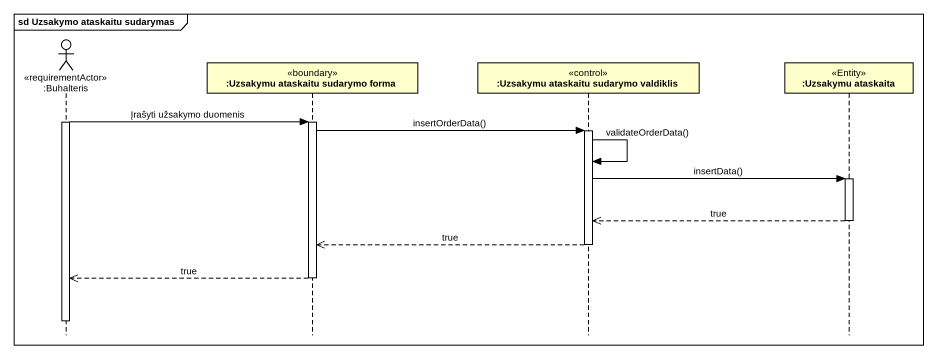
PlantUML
@startuml
mainframe sd Uzsakymo ataskaitu sudarymas
hide footbox
actor ":Buhalteris" as Buhalteris <<requirementActor>>
participant ":Uzsakymu ataskaitu sudarymo forma" as Uzsakymu_ataskaitu_sudarymo <<boundary>>
participant ":Uzsakymu ataskaitu sudarymo valdiklis" as Uzsakymu_ataskaitu_sudarymo_2 <<control>>
participant ":Uzsakymu ataskaita" as Uzsakymu_ataskaita <<Entity>>

activate Buhalteris
Buhalteris -> Uzsakymu_ataskaitu_sudarymo : Įrašyti užsakymo duomenis
activate Uzsakymu_ataskaitu_sudarymo
Uzsakymu_ataskaitu_sudarymo -> Uzsakymu_ataskaitu_sudarymo_2 : insertOrderData()
activate Uzsakymu_ataskaitu_sudarymo_2
Uzsakymu_ataskaitu_sudarymo_2 -> Uzsakymu_ataskaitu_sudarymo_2 : validateOrderData()
Uzsakymu_ataskaitu_sudarymo_2 -> Uzsakymu_ataskaita : insertData()
activate Uzsakymu_ataskaita
Uzsakymu_ataskaita -->> Uzsakymu_ataskaitu_sudarymo_2 : true
deactivate Uzsakymu_ataskaita
Uzsakymu_ataskaitu_sudarymo_2 -->> Uzsakymu_ataskaitu_sudarymo : true
deactivate Uzsakymu_ataskaitu_sudarymo_2
Uzsakymu_ataskaitu_sudarymo -->> Buhalteris : true
deactivate Uzsakymu_ataskaitu_sudarymo
deactivate Buhalteris
@enduml
